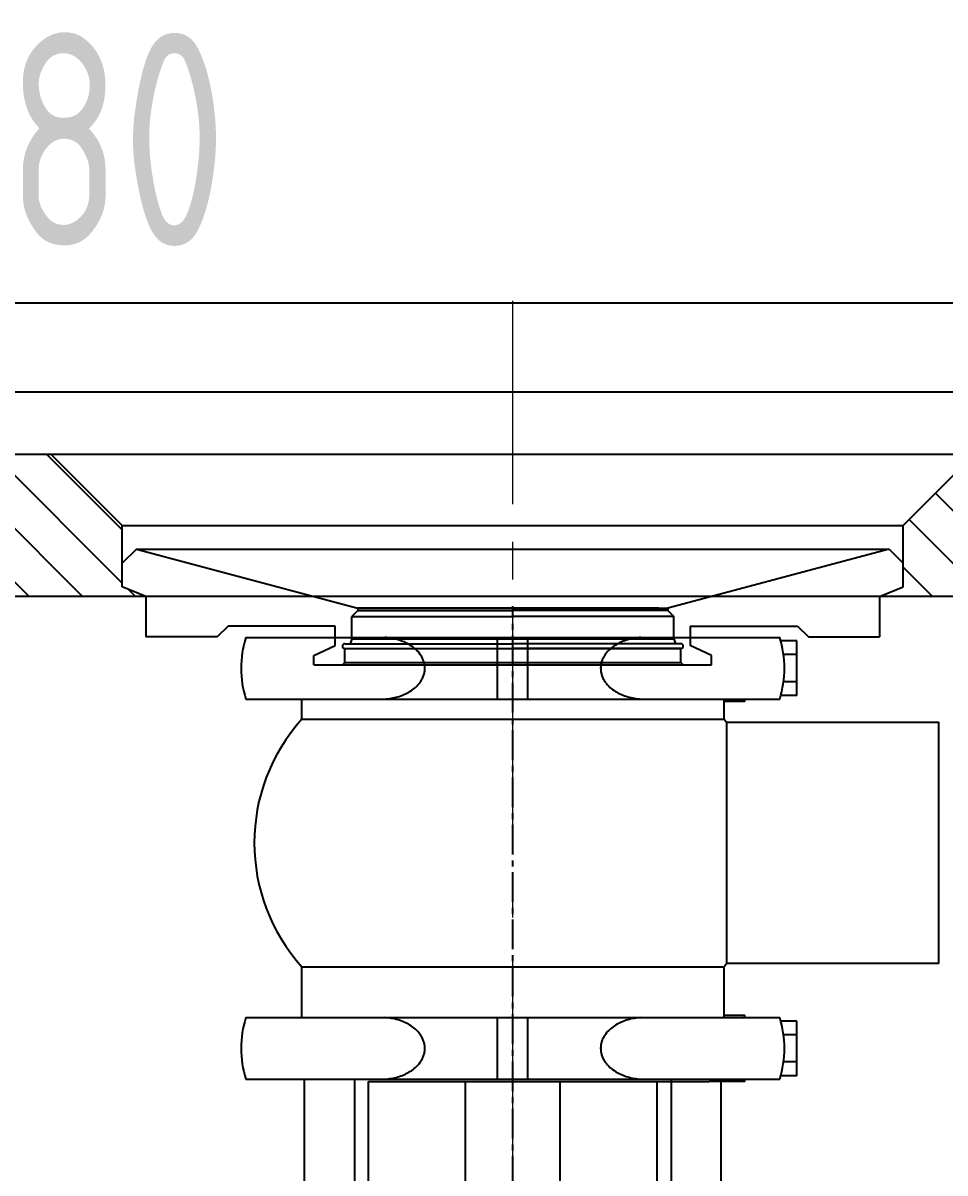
# Model space of a CAD drawing. Header units: inches. Extents: x -375 to 8535, y -477 to 12465.
# Drawn here: x 1829.7 to 2024.5, y 8046.2 to 8289.2 of the extents above; entities that cross this region are included whole.
import ezdxf

# ---------------------------------------------------------------- set-up
doc = ezdxf.new("R2010")
doc.units = ezdxf.units.IN
doc.header["$LTSCALE"] = 5
doc.linetypes.add('CENTER', pattern=[2, 1.25, -0.25, 0.25, -0.25])
doc.linetypes.add('CENTER2', pattern=[28.575, 19.05, -3.175, 3.175, -3.175])
for name, color, linetype in [('1轮廓实线层', 7, 'Continuous'), ('3中心线层', 1, 'CENTER'), ('5剖面线层', 2, 'Continuous')]:
    doc.layers.add(name, color=color, linetype=linetype)
doc.layers.add('图层1', color=1, linetype='CENTER2', lineweight=13)
doc.styles.add('PC_TEXTSTYLE', font='isocp.shx', dxfattribs={"width": 0.8, "bigfont": 'hzfs.shx'})
doc.dimstyles.new('TH_GBDIM', dxfattribs={"dimscale": 15, "dimtxt": 3, "dimasz": 2.5, "dimexe": 1.25, "dimexo": 0, "dimgap": 0.8, "dimtad": 1, "dimdec": 0, "dimzin": 0, "dimdsep": 46, "dimtxsty": 'PC_TEXTSTYLE', "dimcen": 2.5, "dimclrd": 256, "dimclre": 256, "dimclrt": 3, "dimadec": 0, "dimazin": 0, "dimtfac": 0.714286, "dimtdec": 0, "dimtmove": 0, "dimatfit": 3, "dimfxl": 0, "dimtzin": 0, "dimlwd": -1, "dimlwe": -1, "dimarcsym": 0})

# ---------------------------------------------------------------- blocks, each defined once
blk = doc.blocks.new('*D1728')
at = {"layer": '1轮廓实线层', "color": 3}
for p, q in [((1824.2, 11560.72), (2945.1, 11560.72)), ((2926.35, 11523.22), (2926.35, 6264.8)), ((2687.2, 6227.3), (2945.1, 6227.3))]:
    blk.add_line(p, q, dxfattribs=at)
for points in [[(2932.6, 11523.22), (2920.1, 11523.22), (2926.35, 11560.72)], [(2920.1, 6264.8), (2932.6, 6264.8), (2926.35, 6227.3)]]:
    blk.add_solid(points, dxfattribs=at)
at = {"layer": 'Defpoints', "color": 0}
for p in [(1824.2, 11560.72), (2687.2, 6227.3), (2926.35, 6227.3)]:
    blk.add_point(p, dxfattribs=at)
at = {"layer": '1轮廓实线层', "color": 3, "insert": (2896.35, 8762.47), "char_height": 45, "attachment_point": 5, "rotation": 90, "style": 'PC_TEXTSTYLE'}
blk.add_mtext('～5335', dxfattribs=at)
blk = doc.blocks.new('*D1732')
at = {"layer": '1轮廓实线层', "color": 3}
for p, q in [((1506.78, 8253.24), (1506.78, 8333.87)), ((2141.62, 8253.24), (2141.62, 8333.87)), ((1544.28, 8315.12), (2104.12, 8315.12))]:
    blk.add_line(p, q, dxfattribs=at)
for points in [[(1544.28, 8321.37), (1544.28, 8308.87), (1506.78, 8315.12)], [(2104.12, 8308.87), (2104.12, 8321.37), (2141.62, 8315.12)]]:
    blk.add_solid(points, dxfattribs=at)
at = {"layer": 'Defpoints', "color": 0}
for p in [(2141.62, 8315.12), (1506.78, 8253.24), (2141.62, 8253.24)]:
    blk.add_point(p, dxfattribs=at)
at = {"layer": '1轮廓实线层', "color": 3, "insert": (1824.2, 8349.62), "char_height": 45, "attachment_point": 5, "style": 'PC_TEXTSTYLE'}
blk.add_mtext('%%C635', dxfattribs=at)
blk = doc.blocks.new('51')
blk.add_line((-6395.18, 1936.38), (-6395.2, 1885.44))
at = {"layer": '1轮廓实线层'}
for p, q in [((-6496.76, 1954.32), (-6467.38, 1954.32)), ((-6467.38, 1954.32), (-6443.58, 1954.32)), ((-6443.58, 1954.32), (-6437.15, 1954.32)), ((-6443.58, 1941.32), (-6443.58, 1954.32)), ((-6437.15, 1941.32), (-6437.15, 1954.32)), ((-6437.15, 1954.32), (-6413.34, 1954.32)), ((-6413.34, 1954.32), (-6383.96, 1954.32)), ((-6380.36, 1953.6), (-6383.75, 1953.6)), ((-6380.36, 1950.71), (-6380.36, 1953.6)), ((-6380.36, 1950.71), (-6383.16, 1950.71)), ((-6380.36, 1944.94), (-6380.36, 1950.71)), ((-6380.36, 1944.94), (-6383.16, 1944.94)), ((-6380.36, 1942.05), (-6380.36, 1944.94)), ((-6496.76, 1941.32), (-6467.38, 1941.32)), ((-6484.91, 1937.09), (-6484.91, 1941.32)), ((-6467.38, 1941.32), (-6443.58, 1941.32)), ((-6443.58, 1941.32), (-6437.15, 1941.32)), ((-6437.15, 1941.32), (-6413.34, 1941.32)), ((-6413.34, 1941.32), (-6383.96, 1941.32)), ((-6395.81, 1941.32), (-6395.81, 1937.09)), ((-6391.36, 1940.82), (-6391.36, 1941.32)), ((-6380.36, 1942.05), (-6383.75, 1942.05)), ((-6391.36, 1940.82), (-6395.81, 1940.82)), ((-6484.91, 1937.09), (-6395.81, 1937.09)), ((-6395.2, 1936.42), (-6350.36, 1936.42)), ((-6350.36, 1910.92), (-6350.36, 1936.42)), ((-6350.36, 1885.42), (-6350.36, 1910.92)), ((-6350.36, 1885.42), (-6395.21, 1885.42)), ((-6484.91, 1874.02), (-6484.91, 1884.75)), ((-6484.91, 1884.75), (-6395.81, 1884.75)), ((-6395.81, 1884.75), (-6395.81, 1874.02)), ((-6484.91, 1874.02), (-6484.91, 1878.25)), ((-6395.81, 1878.25), (-6395.81, 1874.02)), ((-6496.76, 1874.02), (-6467.38, 1874.02)), ((-6484.91, 1874.02), (-6395.81, 1874.02)), ((-6467.38, 1874.02), (-6443.58, 1874.02)), ((-6443.58, 1874.02), (-6437.15, 1874.02)), ((-6443.58, 1861.02), (-6443.58, 1874.02)), ((-6437.15, 1861.02), (-6437.15, 1874.02)), ((-6437.15, 1874.02), (-6413.34, 1874.02)), ((-6413.34, 1874.02), (-6383.96, 1874.02)), ((-6395.81, 1874.52), (-6391.36, 1874.52)), ((-6391.36, 1874.02), (-6391.36, 1874.52)), ((-6380.36, 1873.3), (-6383.75, 1873.3)), ((-6380.36, 1870.41), (-6380.36, 1873.3)), ((-6380.36, 1870.41), (-6383.16, 1870.41)), ((-6380.36, 1864.64), (-6380.36, 1870.41)), ((-6380.36, 1864.64), (-6383.16, 1864.64)), ((-6380.36, 1861.75), (-6380.36, 1864.64)), ((-6380.36, 1861.75), (-6383.75, 1861.75)), ((-6496.76, 1861.02), (-6472.14, 1861.02)), ((-6484.36, 1734.52), (-6484.36, 1861.02)), ((-6474.28, 1861.02), (-6467.38, 1861.02)), ((-6473.82, 1861.02), (-6473.82, 1734.52)), ((-6470.85, 1860.52), (-6398.89, 1860.52)), ((-6470.85, 1734.52), (-6470.85, 1860.52)), ((-6467.38, 1861.02), (-6443.58, 1861.02)), ((-6450.36, 1734.52), (-6450.36, 1860.52)), ((-6443.58, 1861.02), (-6437.15, 1861.02)), ((-6437.15, 1861.02), (-6413.34, 1861.02)), ((-6430.36, 1734.52), (-6430.36, 1860.52)), ((-6413.34, 1861.02), (-6383.96, 1861.02)), ((-6409.87, 1734.52), (-6409.87, 1860.52)), ((-6406.9, 1861.02), (-6406.9, 1734.52)), ((-6391.36, 1860.52), (-6398.89, 1860.52)), ((-6396.36, 1734.52), (-6396.36, 1861.02)), ((-6391.36, 1860.52), (-6391.36, 1861.02))]:
    blk.add_line(p, q, dxfattribs=at)
for centre, radius, start, end in [((-6476.16, 1947.82), 21.6, 162.4868, 197.5132), ((-6404.56, 1947.82), 21.6, 342.4868, 17.5132), ((-6455.86, 1910.92), 39.1, 137.9848, 222.0152), ((-6424.86, 1910.92), 39.1, 40.6182, 42.0152), ((-6424.86, 1910.92), 39.1, 317.9848, 319.3364), ((-6476.16, 1867.52), 21.6, 162.4868, 197.5132), ((-6404.56, 1867.52), 21.6, 342.4868, 17.5132)]:
    blk.add_arc(centre, radius, start, end, dxfattribs=at)
for points in [[(-6467.38, 1941.32), (-6466.46, 1941.38), (-6465.55, 1941.53), (-6464.22, 1941.92), (-6463.78, 1942.07), (-6462.92, 1942.44), (-6462.49, 1942.66), (-6461.68, 1943.16), (-6461.29, 1943.45), (-6460.55, 1944.1), (-6460.21, 1944.47), (-6459.78, 1945.08), (-6459.64, 1945.29), (-6459.4, 1945.75), (-6459.29, 1945.99), (-6459.12, 1946.49), (-6459.05, 1946.74), (-6458.96, 1947.27), (-6458.93, 1947.54), (-6458.93, 1948.07), (-6458.95, 1948.34), (-6459.04, 1948.86), (-6459.11, 1949.12), (-6459.28, 1949.62), (-6459.38, 1949.86), (-6459.62, 1950.32), (-6459.76, 1950.54), (-6460.19, 1951.16), (-6460.54, 1951.53), (-6461.26, 1952.18), (-6461.65, 1952.47), (-6462.27, 1952.85), (-6462.48, 1952.96), (-6462.9, 1953.18), (-6463.11, 1953.28), (-6463.76, 1953.56), (-6464.2, 1953.72), (-6465.53, 1954.11), (-6466.46, 1954.26), (-6467.38, 1954.32)], [(-6413.34, 1954.32), (-6414.27, 1954.26), (-6415.17, 1954.11), (-6416.5, 1953.73), (-6416.94, 1953.57), (-6417.8, 1953.2), (-6418.23, 1952.99), (-6419.05, 1952.48), (-6419.44, 1952.2), (-6420.17, 1951.54), (-6420.51, 1951.18), (-6420.95, 1950.57), (-6421.08, 1950.35), (-6421.33, 1949.89), (-6421.43, 1949.65), (-6421.61, 1949.16), (-6421.68, 1948.9), (-6421.77, 1948.37), (-6421.79, 1948.11), (-6421.8, 1947.58), (-6421.77, 1947.31), (-6421.68, 1946.78), (-6421.62, 1946.52), (-6421.45, 1946.03), (-6421.34, 1945.78), (-6421.1, 1945.33), (-6420.97, 1945.11), (-6420.53, 1944.49), (-6420.19, 1944.12), (-6419.46, 1943.46), (-6419.07, 1943.18), (-6418.46, 1942.8), (-6418.25, 1942.68), (-6417.83, 1942.46), (-6417.61, 1942.36), (-6416.97, 1942.08), (-6416.53, 1941.93), (-6415.19, 1941.54), (-6414.27, 1941.38), (-6413.34, 1941.32)], [(-6467.38, 1861.02), (-6466.46, 1861.08), (-6465.55, 1861.23), (-6464.22, 1861.62), (-6463.78, 1861.77), (-6462.92, 1862.14), (-6462.49, 1862.36), (-6461.68, 1862.86), (-6461.29, 1863.15), (-6460.55, 1863.8), (-6460.21, 1864.17), (-6459.78, 1864.78), (-6459.64, 1864.99), (-6459.4, 1865.45), (-6459.29, 1865.69), (-6459.12, 1866.19), (-6459.05, 1866.44), (-6458.96, 1866.97), (-6458.93, 1867.24), (-6458.93, 1867.77), (-6458.95, 1868.04), (-6459.04, 1868.56), (-6459.11, 1868.82), (-6459.28, 1869.32), (-6459.38, 1869.56), (-6459.62, 1870.02), (-6459.76, 1870.24), (-6460.19, 1870.86), (-6460.54, 1871.23), (-6461.26, 1871.88), (-6461.65, 1872.17), (-6462.27, 1872.55), (-6462.48, 1872.66), (-6462.9, 1872.88), (-6463.11, 1872.98), (-6463.76, 1873.26), (-6464.2, 1873.42), (-6465.53, 1873.81), (-6466.46, 1873.96), (-6467.38, 1874.02)], [(-6413.34, 1874.02), (-6414.27, 1873.96), (-6415.17, 1873.81), (-6416.5, 1873.43), (-6416.94, 1873.27), (-6417.8, 1872.9), (-6418.23, 1872.69), (-6419.05, 1872.18), (-6419.44, 1871.9), (-6420.17, 1871.24), (-6420.51, 1870.88), (-6420.95, 1870.27), (-6421.08, 1870.05), (-6421.33, 1869.59), (-6421.43, 1869.35), (-6421.61, 1868.86), (-6421.68, 1868.6), (-6421.77, 1868.07), (-6421.79, 1867.81), (-6421.8, 1867.28), (-6421.77, 1867.01), (-6421.68, 1866.48), (-6421.62, 1866.22), (-6421.45, 1865.73), (-6421.34, 1865.48), (-6421.1, 1865.03), (-6420.97, 1864.81), (-6420.53, 1864.19), (-6420.19, 1863.82), (-6419.46, 1863.16), (-6419.07, 1862.88), (-6418.46, 1862.5), (-6418.25, 1862.38), (-6417.83, 1862.16), (-6417.61, 1862.06), (-6416.97, 1861.78), (-6416.53, 1861.63), (-6415.19, 1861.24), (-6414.27, 1861.08), (-6413.34, 1861.02)]]:
    blk.add_open_spline(points, degree=3, knots=[0, 0, 0, 0, 0.125, 0.125, 0.1875, 0.1875, 0.25, 0.25, 0.3125, 0.3125, 0.375, 0.375, 0.40625, 0.40625, 0.4375, 0.4375, 0.46875, 0.46875, 0.5, 0.5, 0.53125, 0.53125, 0.5625, 0.5625, 0.59375, 0.59375, 0.625, 0.625, 0.6875, 0.6875, 0.75, 0.75, 0.78125, 0.78125, 0.8125, 0.8125, 0.875, 0.875, 1, 1, 1, 1], dxfattribs=at)
at = {"layer": '3中心线层'}
blk.add_line((-6440.36, 1598.47), (-6440.36, 1960.93), dxfattribs=at)
blk = doc.blocks.new('*D2391')
at = {"layer": '1轮廓实线层', "color": 3}
for p, q in [((1434.2, 8263.2), (1434.2, 8211.35)), ((2214.2, 8263.2), (2214.2, 8211.35)), ((1471.7, 8230.1), (2176.7, 8230.1))]:
    blk.add_line(p, q, dxfattribs=at)
for points in [[(1471.7, 8236.35), (1471.7, 8223.85), (1434.2, 8230.1)], [(2176.7, 8223.85), (2176.7, 8236.35), (2214.2, 8230.1)]]:
    blk.add_solid(points, dxfattribs=at)
at = {"layer": 'Defpoints', "color": 0}
for p in [(1434.2, 8263.2), (2214.2, 8263.2), (2214.2, 8230.1)]:
    blk.add_point(p, dxfattribs=at)
at = {"layer": '1轮廓实线层', "color": 3, "insert": (1824.2, 8264.6), "char_height": 45, "attachment_point": 5, "style": 'PC_TEXTSTYLE'}
blk.add_mtext('%%C780', dxfattribs=at)

msp = doc.modelspace()

# ---------------------------------------------------------------- hatches: boundary and pattern name
at = {"layer": '5剖面线层'}
h = msp.add_hatch(dxfattribs=at)
h.set_pattern_fill('ANSI31', color=256, scale=2.5, style=0)
h.set_pattern_definition([(45, (-22.1376, 1186.929), (-5.61266, 5.61266), [])])
h.paths.add_polyline_path([(1571.7, 8270.07), (1566.7, 8270.07), (1566.7, 8264.07), (1571.7, 8264.07)])
h.paths.add_polyline_path([(1566.7, 8218.07), (1571.7, 8218.07), (1571.7, 8226.07), (1566.7, 8226.07)])
h.paths.add_polyline_path([(1726.7, 8226.07), (1726.7, 8218.07), (1731.7, 8218.07), (1731.7, 8226.07)])
edge = h.paths.add_edge_path()
edge.add_line((1726.7, 8264.07), (1731.7, 8264.07))
edge.add_line((1731.7, 8264.07), (1731.7, 8270.07))
edge.add_line((1731.7, 8270.07), (1726.7, 8270.07))
edge.add_line((1726.7, 8270.07), (1726.7, 8264.07))
edge.add_spline(control_points=[(1726.7, 8264.07), (1726.7, 8264.07), (1726.7, 8264.07), (1726.7, 8264.07)], knot_values=[0.999752, 0.999752, 0.999752, 0.999752, 1, 1, 1, 1], degree=3, periodic=0)
h.paths.add_polyline_path([(1604.2, 8349.43), (1694.2, 8349.43), (1694.2, 8277.43), (1604.2, 8277.43)], flags=24)
h.paths.add_polyline_path([(1611.89, 8076.83), (1611.9, 8076.83), (1611.9, 8076.83), (1611.89, 8076.83)], flags=24)
h.paths.add_polyline_path([(1615.77, 8117.88), (1615.77, 8117.87), (1615.76, 8117.87), (1615.76, 8117.88)], flags=24)
h.paths.add_polyline_path([(1686.5, 8076.83), (1686.51, 8076.83), (1686.51, 8076.83), (1686.5, 8076.83)], flags=24)
h.paths.add_polyline_path([(1682.63, 8117.88), (1682.63, 8117.87), (1682.63, 8117.87), (1682.63, 8117.88)], flags=24)
h.paths.add_polyline_path([(1496.7, 8186.07), (1496.7, 8186.08), (1496.7, 8186.08), (1496.7, 8186.07)], flags=24)
h.paths.add_polyline_path([(1712.2, 8108.07), (1712.2, 8108.08), (1712.2, 8108.08), (1712.2, 8108.07)], flags=24)
h.paths.add_polyline_path([(1584.2, 8104.34), (1584.2, 8104.35), (1584.2, 8104.35), (1584.2, 8104.34)], flags=24)
h.paths.add_polyline_path([(1400.48, 8172.02), (1464.58, 8172.02), (1464.58, 8100.02), (1400.48, 8100.02)], flags=24)
h.paths.add_polyline_path([(1776.32, 8405.72), (1872.08, 8405.72), (1872.08, 8333.72), (1776.32, 8333.72)], flags=24)
h = msp.add_hatch(dxfattribs=at)
h.set_pattern_fill('ANSI37', color=256, scale=0.5, style=0)
h.set_pattern_definition([(45, (-22.1376, 1186.9291), (-1.122532, 1.122532), []), (135, (-22.1376, 1186.9291), (-1.122532, -1.122532), [])])
h.paths.add_polyline_path([(1474.2, 8252.7, -0.002437), (1460.42, 8256.18), (1474.2, 8242.4)])
h.paths.add_polyline_path([(2187.98, 8256.18, -0.002437), (2174.2, 8252.7), (2174.2, 8242.4)])
h = msp.add_hatch(dxfattribs=at)
h.set_pattern_fill('ANSI31', color=256, scale=2.5, style=0)
h.set_pattern_definition([(45, (-22.1376, 1328.5254), (-5.61266, 5.61266), [])])
h.paths.add_polyline_path([(1524.2, 8198.07), (1524.2, 8207.21, 0.050104), (1523.8, 8211.19, 0.04815), (1522.68, 8214.86), (1510.52, 8244.21, -0.000657), (1506.78, 8245.04, -0.005739), (1474.2, 8252.7), (1474.2, 8242.4), (1474.2, 8205.32), (1488.7, 8209.48), (1488.7, 8234.5), (1488.7, 8237.35), (1489.9, 8237.35), (1489.9, 8239.35), (1496.7, 8243.28), (1503.5, 8239.35), (1503.5, 8237.35), (1504.7, 8237.35), (1504.7, 8234.5), (1504.7, 8198.07), (1505.7, 8198.07), (1513.7, 8198.07), (1513.7, 8203.07), (1517.45, 8203.07), (1521.2, 8203.07), (1521.2, 8198.07)])
h.paths.add_polyline_path([(1474.2, 8201.07), (1479.2, 8201.07), (1479.2, 8198.07), (1487.7, 8198.07), (1488.7, 8198.07), (1488.7, 8209.48), (1474.2, 8205.32)])
h.paths.add_polyline_path([(2141.62, 8245.04, -0.000657), (2137.88, 8244.21), (2125.72, 8214.86, 0.098491), (2124.2, 8207.21), (2124.2, 8198.07), (2127.2, 8198.07), (2127.2, 8203.07), (2130.95, 8203.07), (2134.7, 8203.07), (2134.7, 8198.07), (2142.7, 8198.07), (2143.7, 8198.07), (2143.7, 8234.5), (2143.7, 8237.35), (2144.9, 8237.35), (2144.9, 8239.35), (2151.7, 8243.28), (2158.5, 8239.35), (2158.5, 8237.35), (2159.7, 8237.35), (2159.7, 8234.5), (2159.7, 8198.07), (2160.7, 8198.07), (2169.2, 8198.07), (2169.2, 8201.07), (2174.2, 8201.07), (2174.2, 8222.36), (2174.2, 8242.4), (2174.2, 8252.7, -0.005739)])
h = msp.add_hatch(dxfattribs=at)
h.set_pattern_fill('ANSI37', color=256, scale=0.5, style=0)
h.set_pattern_definition([(45, (-22.1376, 1201.3419), (-1.122532, 1.122532), []), (135, (-22.1376, 1201.3419), (-1.122532, -1.122532), [])])
h.paths.add_polyline_path([(1506.78, 8245.04, 0.000657), (1510.52, 8244.21), (1506.78, 8253.24)])
h.paths.add_polyline_path([(2137.88, 8244.21, 0.000657), (2141.62, 8245.04), (2141.62, 8253.24)])
h = msp.add_hatch(dxfattribs=at)
h.set_pattern_fill('ANSI31', color=256, scale=2.5, angle=90, style=0)
h.set_pattern_definition([(135, (-22.1376, 1186.929), (-5.61266, -5.61266), [])])
h.paths.add_polyline_path([(1539.2, 8189.57), (1539.2, 8191.07), (1539.83, 8191.83, -0.459486), (1542.26, 8194.74), (1544.2, 8197.07), (1544.2, 8198.07), (1524.2, 8198.07), (1521.2, 8198.07), (1519.68, 8198.07, -0.447214), (1515.21, 8198.07), (1513.7, 8198.07), (1505.7, 8198.07), (1505.7, 8186.07), (1508.7, 8186.07), (1509.7, 8186.07), (1509.7, 8168.07), (1539.2, 8168.07), (1539.2, 8185.15)])
h.paths.add_polyline_path([(1474.2, 8168.07), (1483.7, 8168.07), (1483.7, 8186.07), (1484.7, 8186.07), (1487.7, 8186.07), (1487.7, 8198.07), (1479.2, 8198.07), (1479.2, 8201.07), (1474.2, 8201.07)])
h.paths.add_polyline_path([(1754.2, 8198.07), (1754.2, 8197.07), (1756.14, 8194.74, -0.409935), (1758.6, 8192.24, -0.041697), (1758.57, 8191.83), (1759.2, 8191.07), (1759.2, 8189.57), (1759.2, 8185.15), (1759.2, 8168.07), (1790.2, 8168.07), (1791.2, 8168.07), (1791.2, 8185.07), (1791.2, 8187.92), (1792.4, 8187.92), (1792.4, 8189.92), (1799.2, 8193.85), (1806, 8189.92), (1806, 8187.92), (1807.2, 8187.92), (1807.2, 8185.07), (1807.2, 8168.07), (1808.2, 8168.07), (1824.2, 8168.07), (1855.7, 8168.07), (1850.7, 8170.07), (1850.7, 8175.07), (1850.7, 8183.07), (1835.7, 8198.07)])
h.paths.add_polyline_path([(2138.7, 8168.07), (2138.7, 8186.07), (2139.7, 8186.07), (2142.7, 8186.07), (2142.7, 8198.07), (2134.7, 8198.07), (2133.18, 8198.07, -0.447214), (2128.71, 8198.07), (2127.2, 8198.07), (2124.2, 8198.07), (2030.7, 8198.07), (2015.7, 8183.07), (2015.7, 8175.07), (2015.7, 8170.07), (2010.7, 8168.07)])
h.paths.add_polyline_path([(2160.7, 8198.07), (2160.7, 8186.07), (2163.7, 8186.07), (2164.7, 8186.07), (2164.7, 8168.07), (2174.2, 8168.07), (2174.2, 8201.07), (2169.2, 8201.07), (2169.2, 8198.07)])

# ---------------------------------------------------------------- linework, layer by layer
for p, q in [((2124.2, 8211.19), (1720.65, 8211.19)), ((2143.7, 8198.07), (1754.2, 8198.07)), ((1850.7, 8183.07), (1835.7, 8198.07)), ((2015.7, 8183.07), (2030.7, 8198.07)), ((1850.7, 8183.07), (2015.7, 8183.07)), ((1850.7, 8175.07), (1850.7, 8183.07)), ((2015.7, 8175.07), (2015.7, 8183.07)), ((1853.7, 8178.07), (1900.45, 8165.57)), ((2012.7, 8178.07), (1965.95, 8165.57)), ((2174.2, 8168.07), (1807.2, 8168.07)), ((1899.2, 8159.07), (1898.83, 8158.07)), ((1967.2, 8159.07), (1967.56, 8158.07)), ((1891.2, 8155.57), (1895.7, 8157.67)), ((1975.2, 8155.57), (1970.7, 8157.67))]:
    msp.add_line(p, q)
for centre, start, end in [((1897.7, 8157.57), 90, 270), ((1968.7, 8157.57), 270, 90)]:
    msp.add_arc(centre, 0.5, start, end)
at = {"layer": '1轮廓实线层'}
for p, q in [((1853.7, 8178.07), (1850.7, 8175.07)), ((1853.7, 8178.07), (2012.7, 8178.07)), ((2012.7, 8178.07), (2015.7, 8175.07)), ((1850.7, 8170.07), (1850.7, 8175.07)), ((2015.7, 8170.07), (2015.7, 8175.07)), ((1855.7, 8168.07), (1850.7, 8170.07)), ((2010.7, 8168.07), (2015.7, 8170.07)), ((1855.7, 8168.07), (1855.7, 8159.48)), ((2010.7, 8168.07), (2010.7, 8159.48)), ((1900.45, 8165.07), (1899.2, 8163.82)), ((1899.2, 8163.82), (1933.2, 8163.82)), ((1899.2, 8159.07), (1899.2, 8163.82)), ((1900.45, 8165.57), (1900.45, 8165.07)), ((1933.2, 8165.57), (1900.45, 8165.57)), ((1900.45, 8165.57), (1933.2, 8165.57)), ((1900.45, 8165.07), (1933.2, 8165.07)), ((1933.2, 8165.57), (1965.95, 8165.57)), ((1964.08, 8165.57), (1933.2, 8165.57)), ((1965.95, 8165.07), (1933.2, 8165.07)), ((1967.2, 8163.82), (1933.2, 8163.82)), ((1965.95, 8165.57), (1965.95, 8165.07)), ((1965.95, 8165.07), (1967.2, 8163.82)), ((1967.2, 8159.07), (1967.2, 8163.82)), ((1873.05, 8161.79), (1870.73, 8159.48)), ((1895.7, 8161.79), (1873.05, 8161.79)), ((1895.7, 8157.67), (1895.7, 8161.79)), ((1970.7, 8161.79), (1993.35, 8161.79)), ((1970.7, 8161.79), (1970.7, 8157.67)), ((1993.35, 8161.79), (1995.67, 8159.48)), ((1870.73, 8159.48), (1855.7, 8159.48)), ((1899.2, 8159.07), (1967.2, 8159.07)), ((1995.67, 8159.48), (2010.7, 8159.48)), ((1897.7, 8158.07), (1933.2, 8158.07)), ((1897.7, 8157.07), (1968.7, 8157.07)), ((1897.7, 8154.07), (1897.7, 8157.07)), ((1968.7, 8158.07), (1933.2, 8158.07)), ((1968.7, 8157.07), (1933.2, 8157.07)), ((1968.7, 8154.07), (1968.7, 8157.07)), ((1891.2, 8153.57), (1891.2, 8155.57)), ((1897.2, 8153.57), (1897.7, 8154.07)), ((1897.7, 8154.07), (1968.7, 8154.07)), ((1969.2, 8153.57), (1968.7, 8154.07)), ((1975.2, 8153.57), (1975.2, 8155.57)), ((1891.2, 8153.57), (1975.2, 8153.57))]:
    msp.add_line(p, q, dxfattribs=at)
at = {"layer": '图层1', "ltscale": 0.5}
msp.add_line((1933.2, 7973.2), (1933.2, 8230.53), dxfattribs=at)

# ---------------------------------------------------------------- block references
at = {"layer": '1轮廓实线层', "ltscale": 0.5}
msp.add_blockref('51', (8373.56, 6205.05), dxfattribs=at)

# ---------------------------------------------------------------- dimensions: what is measured, and where the dimension line sits
at = {"layer": '1轮廓实线层'}
dim = msp.add_linear_dim(base=(2926.35, 6227.3), p1=(1824.2, 11560.72), p2=(2687.2, 6227.3), angle=90, text='～5335', dimstyle='TH_GBDIM', override={"dimtxt": 3, "dimgap": 0.5, "dimtad": 1, "dimjust": 0, "dimdec": 0, "dimlfac": 1, "dimtxsty": 'PC_TEXTSTYLE', "dimse1": 0, "dimse2": 0, "dimsd1": 0, "dimsd2": 0, "dimclrd": 3, "dimclre": 3}, dxfattribs=at)
dim.commit()
dim.dimension.update_dxf_attribs({"geometry": '*D1728', "text_midpoint": (2926.35, 8762.47), "dimtype": 160})
dim = msp.add_linear_dim(base=(2141.62, 8315.12), p1=(1506.78, 8253.24), p2=(2141.62, 8253.24), text='%%C635', dimstyle='TH_GBDIM', override={"dimclrd": 3, "dimclre": 3, "dimtfac": 0.714286}, dxfattribs=at)
dim.commit()
dim.dimension.update_dxf_attribs({"geometry": '*D1732', "text_midpoint": (1824.2, 8315.12), "dimtype": 160})
dim = msp.add_linear_dim(base=(2214.2, 8230.1), p1=(1434.2, 8263.2), p2=(2214.2, 8263.2), text='%%C780', dimstyle='TH_GBDIM', override={"dimtxsty": 'PC_TEXTSTYLE', "dimclrd": 3, "dimclre": 3}, dxfattribs=at)
dim.commit()
dim.dimension.update_dxf_attribs({"geometry": '*D2391', "text_midpoint": (1824.2, 8264.6)})

doc.saveas('drawing.dxf')
